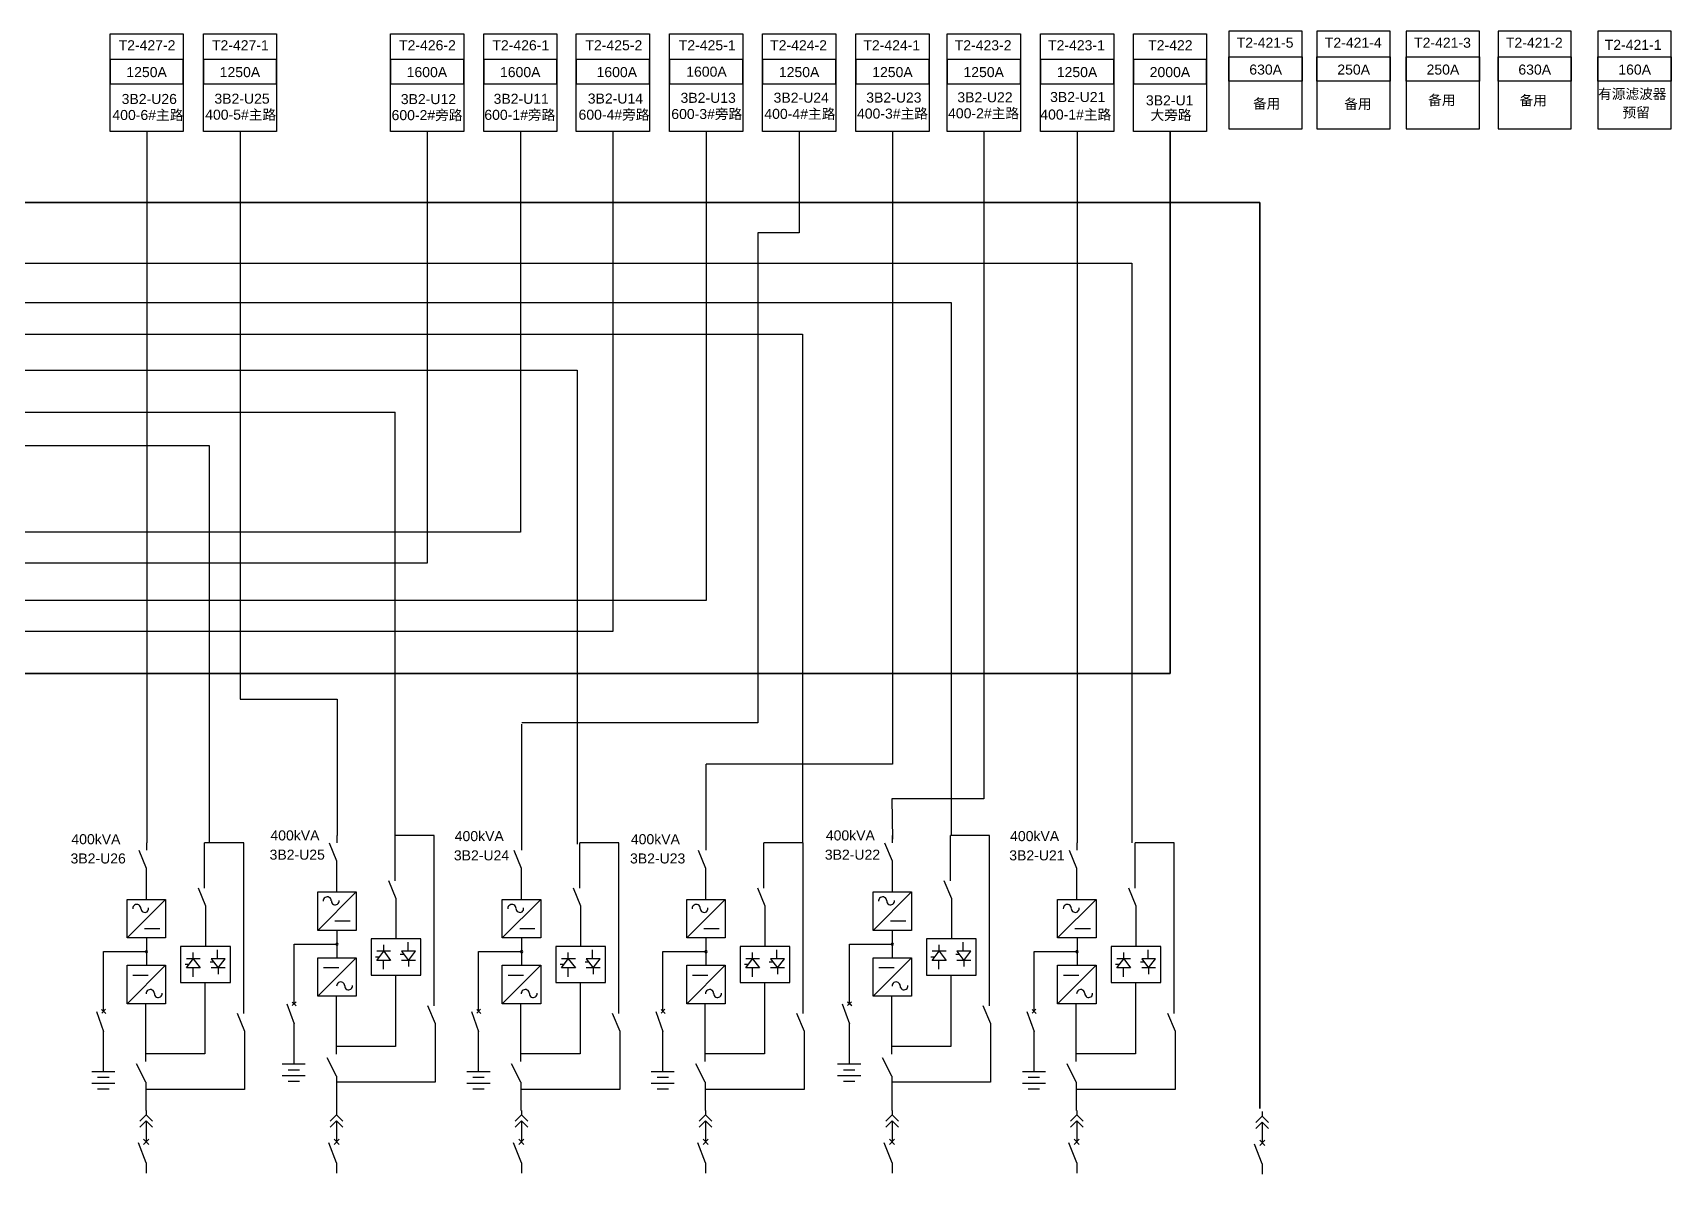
# Model space of a CAD drawing. Header units: millimetres. Extents: x -3460 to -460, y 6070 to 9130.
# Drawn here: x -1302.9 to -1186.3, y 7159.7 to 7240.8 of the extents above; entities that cross this region are included whole.
import ezdxf
from ezdxf.enums import TextEntityAlignment as Align

# ---------------------------------------------------------------- set-up
doc = ezdxf.new("R2010")
doc.units = ezdxf.units.MM
doc.header["$LTSCALE"] = 1000
doc.header["$MEASUREMENT"] = 0
doc.styles.get("Standard").update_dxf_attribs({"font": 'arial.ttf'})

# ---------------------------------------------------------------- blocks, each defined once
blk = doc.blocks.new('DYDQAA03')
at = {"color": 0}
for points in [[(0, 0), (0, -1.5)], [(-2.12, -3.62), (0, -1.5)], [(-2.12, -5.62), (0, -3.5)], [(2.12, -3.62), (0, -1.5)], [(2.12, -5.62), (0, -3.5)], [(0, -3.5), (0, -7)]]:
    blk.add_lwpolyline(points, dxfattribs=at)
blk = doc.blocks.new('DYDQAA09')
at = {"color": 0}
blk.add_lwpolyline([(0, 0), (0, -3.5)], dxfattribs=at)
blk.add_lwpolyline([(0, 0), (0, -3.5)], dxfattribs=at)
blk.add_lwpolyline([(0, 0), (0, -3.5)], dxfattribs=at)
blk.add_lwpolyline([(0, 0), (0, -3.5)], dxfattribs=at)
blk.add_lwpolyline([(0, 0), (0, -3.5)], dxfattribs=at)
blk.add_lwpolyline([(0, 0), (0, -3.5)], dxfattribs=at)
blk.add_lwpolyline([(0, 0), (0, -3.5)], dxfattribs=at)
blk.add_lwpolyline([(0, 0), (0, -3.5)], dxfattribs=at)
blk.add_lwpolyline([(0, 0), (0, -3.5)], dxfattribs=at)
blk = doc.blocks.new('DYDQ0201')
at = {"color": 0}
for points in [[(0.86, -0.86), (-0.86, 0.86)], [(-0.86, -0.86), (0.86, 0.86)], [(0, -7), (-2.61, -0.37)]]:
    blk.add_lwpolyline(points, dxfattribs=at)

msp = doc.modelspace()

# ---------------------------------------------------------------- linework, layer by layer
at = {"color": 4, "lineweight": 25}
for p, q in [((-1274.86, 7233.78, 19951.09), (-1274.86, 7203.08, 19951.09)), ((-1268.22, 7233.78, 19951.09), (-1268.22, 7205.29, 19951.09)), ((-1261.65, 7233.78, 19951.09), (-1261.65, 7198.21, 19951.09)), ((-1255.01, 7233.78, 19951.09), (-1255.01, 7200.42, 19951.09)), ((-1268.22, 7205.29, 19951.09), (-1374.24, 7205.29, 19951.09)), ((-1274.86, 7203.08, 19951.09), (-1360.87, 7203.08, 19951.09)), ((-1255.01, 7200.42, 19951.09), (-1347.73, 7200.42, 19951.09)), ((-1261.65, 7198.21, 19951.09), (-1334.5, 7198.21, 19951.09))]:
    msp.add_line(p, q, dxfattribs=at)
at = {"color": 6, "lineweight": 25}
for p, q in [((-1248.38, 7233.78, 19951.09), (-1248.38, 7226.57, 21632.67)), ((-1241.75, 7233.78, 19951.09), (-1241.75, 7188.79, 31722.82)), ((-1235.25, 7233.78, 19951.09), (-1235.25, 7186.33, 19951.09)), ((-1248.38, 7226.57, 21632.67), (-1251.33, 7226.57, 21632.67)), ((-1251.33, 7226.57, 21632.67), (-1251.33, 7191.73, 21632.67)), ((-1251.33, 7191.73, 21632.67), (-1268.12, 7191.73, 21632.67)), ((-1268.12, 7183.19, 29417.21), (-1268.12, 7191.62, 29417.21)), ((-1241.75, 7188.79, 31722.82), (-1255.01, 7188.79, 31722.82)), ((-1255.01, 7183.19, 29417.21), (-1255.01, 7188.79, 31722.82)), ((-1235.25, 7186.33, 19951.09), (-1241.79, 7186.33, 19951.09))]:
    msp.add_line(p, q, dxfattribs=at)
at = {"color": 6}
msp.add_line((-1228.61, 7233.78, 19951.09), (-1228.61, 7183.19, 22159.17), dxfattribs=at)
at = {"color": 5, "lineweight": 35}
for p, q in [((-1384.98, 7228.74, 19951.09), (-1215.62, 7228.74, 19951.09)), ((-1215.62, 7228.74, 19951.09), (-1215.62, 7164.29, 19951.09))]:
    msp.add_line(p, q, dxfattribs=at)
at = {"color": 3, "lineweight": 25}
for p, q in [((-1338.27, 7224.41, 19951.09), (-1224.73, 7224.41, 19951.09)), ((-1224.73, 7224.41, 19951.09), (-1224.73, 7183.19, 29417.21)), ((-1331.63, 7221.61, 19951.09), (-1237.58, 7221.61, 19951.09)), ((-1237.58, 7221.61, 19951.09), (-1237.58, 7183.72, 29417.21)), ((-1351.41, 7219.36, 19951.09), (-1248.16, 7219.36, 19951.09)), ((-1248.16, 7219.37, 19951.09), (-1248.16, 7183.2, 29417.21)), ((-1344.77, 7216.8, 19951.09), (-1264.17, 7216.8, 19951.09)), ((-1264.17, 7216.8, 19951.09), (-1264.17, 7183.1, 19951.09)), ((-1313.05, 7213.82, 19951.09), (-1277.13, 7213.82, 19951.09)), ((-1277.13, 7183.72, 29417.21), (-1277.13, 7213.82, 19951.09)), ((-1306.42, 7211.46, 19951.09), (-1290.35, 7211.46, 19951.09)), ((-1290.35, 7211.46, 19951.09), (-1290.35, 7183.19, 29413.2)), ((-1241.79, 7186.33, 19951.09), (-1241.75, 7183.46, 29417.21))]:
    msp.add_line(p, q, dxfattribs=at)
at = {"color": 3, "lineweight": -2}
for p, q in [((-1281.25, 7183.2, 29417.21), (-1281.25, 7183.72, 29417.21)), ((-1274.35, 7183.72, 29417.21), (-1277.13, 7183.72, 29417.21)), ((-1277.13, 7180.5, 29417.21), (-1277.13, 7183.72, 29417.21)), ((-1274.35, 7183.72, 29417.21), (-1277.13, 7183.72, 29417.21)), ((-1241.75, 7183.2, 29417.21), (-1241.75, 7183.72, 29417.21)), ((-1234.84, 7183.72, 29417.21), (-1237.63, 7183.72, 29417.21)), ((-1237.63, 7180.5, 29417.21), (-1237.63, 7183.72, 29417.21)), ((-1234.84, 7183.72, 29417.21), (-1237.63, 7183.72, 29417.21)), ((-1295.37, 7182.66, 29413.2), (-1294.84, 7181.38, 29413.2)), ((-1294.8, 7182.66, 29413.2), (-1294.8, 7183.19, 29413.2)), ((-1287.9, 7183.19, 29413.2), (-1290.68, 7183.19, 29413.2)), ((-1290.68, 7179.96, 29413.2), (-1290.68, 7183.19, 29413.2)), ((-1287.9, 7183.19, 29413.2), (-1290.68, 7183.19, 29413.2)), ((-1281.82, 7183.2, 29417.21), (-1281.29, 7181.92, 29417.21)), ((-1268.69, 7182.66, 29417.21), (-1268.16, 7181.38, 29417.21)), ((-1268.12, 7182.66, 29417.21), (-1268.12, 7183.19, 29417.21)), ((-1261.22, 7183.19, 29417.21), (-1264, 7183.19, 29417.21)), ((-1264, 7179.96, 29417.21), (-1264, 7183.19, 29417.21)), ((-1261.22, 7183.19, 29417.21), (-1264, 7183.19, 29417.21)), ((-1255.58, 7182.66, 29417.21), (-1255.04, 7181.38, 29417.21)), ((-1255.01, 7182.66, 29417.21), (-1255.01, 7183.19, 29417.21)), ((-1248.11, 7183.19, 29417.21), (-1250.89, 7183.19, 29417.21)), ((-1250.89, 7179.96, 29417.21), (-1250.89, 7183.19, 29417.21)), ((-1248.11, 7183.19, 29417.21), (-1250.89, 7183.19, 29417.21)), ((-1242.31, 7183.2, 29417.21), (-1241.78, 7181.92, 29417.21)), ((-1229.18, 7182.66, 29417.21), (-1228.65, 7181.38, 29417.21)), ((-1228.61, 7182.66, 29417.21), (-1228.61, 7183.19, 29417.21)), ((-1221.71, 7183.19, 29417.21), (-1224.49, 7183.19, 29417.21)), ((-1224.49, 7179.96, 29417.21), (-1224.49, 7183.19, 29417.21)), ((-1221.71, 7183.19, 29417.21), (-1224.49, 7183.19, 29417.21)), ((-1294.84, 7181.38, 29413.2), (-1294.84, 7179.2, 29413.2)), ((-1281.29, 7181.92, 29417.21), (-1281.29, 7179.74, 29417.21)), ((-1268.16, 7181.38, 29417.21), (-1268.16, 7179.2, 29417.21)), ((-1255.04, 7181.38, 29417.21), (-1255.04, 7179.2, 29417.21)), ((-1241.78, 7181.92, 29417.21), (-1241.78, 7179.74, 29417.21)), ((-1228.65, 7181.38, 29417.21), (-1228.65, 7179.2, 29417.21)), ((-1277.6, 7180.52, 29417.21), (-1277.07, 7179.24, 29417.21)), ((-1238.1, 7180.52, 29417.21), (-1237.56, 7179.24, 29417.21)), ((-1293.46, 7179.16, 29413.2), (-1296.19, 7176.43, 29413.2)), ((-1296.19, 7179.16, 29413.2), (-1293.46, 7179.16, 29413.2)), ((-1296.19, 7176.43, 29413.2), (-1296.19, 7179.16, 29413.2)), ((-1293.46, 7179.16, 29413.2), (-1293.46, 7176.43, 29413.2)), ((-1291.15, 7179.98, 29413.2), (-1290.62, 7178.7, 29413.2)), ((-1279.91, 7179.7, 29417.21), (-1282.64, 7176.96, 29417.21)), ((-1282.64, 7179.7, 29417.21), (-1279.91, 7179.7, 29417.21)), ((-1282.64, 7176.96, 29417.21), (-1282.64, 7179.7, 29417.21)), ((-1279.91, 7179.7, 29417.21), (-1279.91, 7176.96, 29417.21)), ((-1277.07, 7179.24, 29417.21), (-1277.07, 7176.36, 29417.21)), ((-1266.77, 7179.16, 29417.21), (-1269.51, 7176.43, 29417.21)), ((-1269.51, 7179.16, 29417.21), (-1266.77, 7179.16, 29417.21)), ((-1269.51, 7176.43, 29417.21), (-1269.51, 7179.16, 29417.21)), ((-1266.77, 7179.16, 29417.21), (-1266.77, 7176.43, 29417.21)), ((-1264.47, 7179.98, 29417.21), (-1263.94, 7178.7, 29417.21)), ((-1253.66, 7179.16, 29417.21), (-1256.39, 7176.43, 29417.21)), ((-1256.39, 7179.16, 29417.21), (-1253.66, 7179.16, 29417.21)), ((-1256.39, 7176.43, 29417.21), (-1256.39, 7179.16, 29417.21)), ((-1253.66, 7179.16, 29417.21), (-1253.66, 7176.43, 29417.21)), ((-1251.36, 7179.98, 29417.21), (-1250.83, 7178.7, 29417.21)), ((-1240.4, 7179.7, 29417.21), (-1243.13, 7176.96, 29417.21)), ((-1243.13, 7179.7, 29417.21), (-1240.4, 7179.7, 29417.21)), ((-1243.13, 7176.96, 29417.21), (-1243.13, 7179.7, 29417.21)), ((-1240.4, 7179.7, 29417.21), (-1240.4, 7176.96, 29417.21)), ((-1237.56, 7179.24, 29417.21), (-1237.56, 7176.36, 29417.21)), ((-1227.26, 7179.16, 29417.21), (-1230, 7176.43, 29417.21)), ((-1230, 7179.16, 29417.21), (-1227.26, 7179.16, 29417.21)), ((-1230, 7176.43, 29417.21), (-1230, 7179.16, 29417.21)), ((-1227.26, 7179.16, 29417.21), (-1227.26, 7176.43, 29417.21)), ((-1224.96, 7179.98, 29417.21), (-1224.43, 7178.7, 29417.21)), ((-1290.62, 7178.7, 29413.2), (-1290.62, 7175.82, 29413.2)), ((-1263.94, 7178.7, 29417.21), (-1263.94, 7175.82, 29417.21)), ((-1250.83, 7178.7, 29417.21), (-1250.83, 7175.82, 29417.21)), ((-1224.43, 7178.7, 29417.21), (-1224.43, 7175.82, 29417.21)), ((-1294.96, 7177.11, 29413.2), (-1293.87, 7177.11, 29413.2)), ((-1279.91, 7176.96, 29417.21), (-1282.64, 7176.96, 29417.21)), ((-1281.41, 7177.65, 29417.21), (-1280.32, 7177.65, 29417.21)), ((-1281.27, 7176.98, 29417.21), (-1281.27, 7175.05, 29417.21)), ((-1268.27, 7177.11, 29417.21), (-1267.18, 7177.11, 29417.21)), ((-1255.16, 7177.11, 29417.21), (-1254.07, 7177.11, 29417.21)), ((-1240.4, 7176.96, 29417.21), (-1243.13, 7176.96, 29417.21)), ((-1241.9, 7177.65, 29417.21), (-1240.81, 7177.65, 29417.21)), ((-1241.76, 7176.98, 29417.21), (-1241.76, 7175.05, 29417.21)), ((-1228.77, 7177.11, 29417.21), (-1227.67, 7177.11, 29417.21)), ((-1297.87, 7175.46, 29413.2), (-1294.81, 7175.46, 29413.2)), ((-1297.87, 7172.66, 29413.2), (-1297.87, 7175.46, 29413.2)), ((-1297.87, 7172.66, 29413.2), (-1297.87, 7175.43, 29413.2)), ((-1293.46, 7176.43, 29413.2), (-1296.19, 7176.43, 29413.2)), ((-1294.81, 7176.44, 29413.2), (-1294.81, 7174.52, 29413.2)), ((-1290.62, 7175.82, 29413.2), (-1292.39, 7175.82, 29413.2)), ((-1292.39, 7175.82, 29413.2), (-1292.39, 7173.25, 29413.2)), ((-1291.49, 7174.95, 29413.2), (-1291.49, 7175.39, 29413.2)), ((-1288.85, 7175.82, 29413.2), (-1290.62, 7175.82, 29413.2)), ((-1289.76, 7174.96, 29413.2), (-1289.76, 7175.58, 29413.2)), ((-1288.85, 7173.25, 29413.2), (-1288.85, 7175.82, 29413.2)), ((-1284.32, 7175.99, 29417.21), (-1281.27, 7175.99, 29417.21)), ((-1284.32, 7173.2, 29417.21), (-1284.32, 7175.99, 29417.21)), ((-1284.32, 7173.2, 29417.21), (-1284.32, 7175.96, 29417.21)), ((-1277.07, 7176.36, 29417.21), (-1278.84, 7176.36, 29417.21)), ((-1278.84, 7176.36, 29417.21), (-1278.84, 7173.79, 29417.21)), ((-1277.45, 7175.49, 29417.21), (-1278.44, 7175.49, 29417.21)), ((-1278.44, 7174.83, 29417.21), (-1277.94, 7175.49, 29417.21)), ((-1277.94, 7175.49, 29417.21), (-1277.94, 7175.93, 29417.21)), ((-1277.94, 7175.49, 29417.21), (-1277.45, 7174.83, 29417.21)), ((-1275.31, 7176.36, 29417.21), (-1277.07, 7176.36, 29417.21)), ((-1275.68, 7175.49, 29417.21), (-1276.67, 7175.49, 29417.21)), ((-1276.67, 7175.49, 29417.21), (-1276.18, 7174.83, 29417.21)), ((-1276.21, 7175.5, 29417.21), (-1276.21, 7176.12, 29417.21)), ((-1276.18, 7174.83, 29417.21), (-1275.68, 7175.49, 29417.21)), ((-1275.31, 7173.79, 29417.21), (-1275.31, 7176.36, 29417.21)), ((-1271.19, 7175.46, 29417.21), (-1268.13, 7175.46, 29417.21)), ((-1271.19, 7172.66, 29417.21), (-1271.19, 7175.46, 29417.21)), ((-1271.19, 7172.66, 29417.21), (-1271.19, 7175.43, 29417.21)), ((-1266.77, 7176.43, 29417.21), (-1269.51, 7176.43, 29417.21)), ((-1268.13, 7176.44, 29417.21), (-1268.13, 7174.52, 29417.21)), ((-1263.94, 7175.82, 29417.21), (-1265.7, 7175.82, 29417.21)), ((-1265.7, 7175.82, 29417.21), (-1265.7, 7173.25, 29417.21)), ((-1264.81, 7174.95, 29417.21), (-1264.81, 7175.39, 29417.21)), ((-1262.17, 7175.82, 29417.21), (-1263.94, 7175.82, 29417.21)), ((-1263.08, 7174.96, 29417.21), (-1263.08, 7175.58, 29417.21)), ((-1262.17, 7173.25, 29417.21), (-1262.17, 7175.82, 29417.21)), ((-1258.08, 7175.46, 29417.21), (-1255.02, 7175.46, 29417.21)), ((-1258.08, 7172.66, 29417.21), (-1258.08, 7175.46, 29417.21)), ((-1258.08, 7172.66, 29417.21), (-1258.08, 7175.43, 29417.21)), ((-1253.66, 7176.43, 29417.21), (-1256.39, 7176.43, 29417.21)), ((-1255.02, 7176.44, 29417.21), (-1255.02, 7174.52, 29417.21)), ((-1250.83, 7175.82, 29417.21), (-1252.59, 7175.82, 29417.21)), ((-1252.59, 7175.82, 29417.21), (-1252.59, 7173.25, 29417.21)), ((-1251.7, 7174.95, 29417.21), (-1251.7, 7175.39, 29417.21)), ((-1249.06, 7175.82, 29417.21), (-1250.83, 7175.82, 29417.21)), ((-1249.97, 7174.96, 29417.21), (-1249.97, 7175.58, 29417.21)), ((-1249.06, 7173.25, 29417.21), (-1249.06, 7175.82, 29417.21)), ((-1244.81, 7175.99, 29417.21), (-1241.76, 7175.99, 29417.21)), ((-1244.81, 7173.2, 29417.21), (-1244.81, 7175.99, 29417.21)), ((-1244.81, 7173.2, 29417.21), (-1244.81, 7175.96, 29417.21)), ((-1237.56, 7176.36, 29417.21), (-1239.33, 7176.36, 29417.21)), ((-1239.33, 7176.36, 29417.21), (-1239.33, 7173.79, 29417.21)), ((-1237.94, 7175.49, 29417.21), (-1238.93, 7175.49, 29417.21)), ((-1238.93, 7174.83, 29417.21), (-1238.43, 7175.49, 29417.21)), ((-1238.43, 7175.49, 29417.21), (-1238.43, 7175.93, 29417.21)), ((-1238.43, 7175.49, 29417.21), (-1237.94, 7174.83, 29417.21)), ((-1235.8, 7176.36, 29417.21), (-1237.56, 7176.36, 29417.21)), ((-1236.18, 7175.49, 29417.21), (-1237.16, 7175.49, 29417.21)), ((-1237.16, 7175.49, 29417.21), (-1236.67, 7174.83, 29417.21)), ((-1236.71, 7175.5, 29417.21), (-1236.71, 7176.12, 29417.21)), ((-1236.67, 7174.83, 29417.21), (-1236.18, 7175.49, 29417.21)), ((-1235.8, 7173.79, 29417.21), (-1235.8, 7176.36, 29417.21)), ((-1231.68, 7175.46, 29417.21), (-1228.62, 7175.46, 29417.21)), ((-1231.68, 7172.66, 29417.21), (-1231.68, 7175.46, 29417.21)), ((-1231.68, 7172.66, 29417.21), (-1231.68, 7175.43, 29417.21)), ((-1227.26, 7176.43, 29417.21), (-1230, 7176.43, 29417.21)), ((-1228.62, 7176.44, 29417.21), (-1228.62, 7174.52, 29417.21)), ((-1224.43, 7175.82, 29417.21), (-1226.19, 7175.82, 29417.21)), ((-1226.19, 7175.82, 29417.21), (-1226.19, 7173.25, 29417.21)), ((-1225.3, 7174.95, 29417.21), (-1225.3, 7175.39, 29417.21)), ((-1222.66, 7175.82, 29417.21), (-1224.43, 7175.82, 29417.21)), ((-1223.57, 7174.96, 29417.21), (-1223.57, 7175.58, 29417.21)), ((-1222.66, 7173.25, 29417.21), (-1222.66, 7175.82, 29417.21)), ((-1296.19, 7174.48, 29413.2), (-1293.46, 7174.48, 29413.2)), ((-1293.46, 7174.48, 29413.2), (-1296.19, 7171.74, 29413.2)), ((-1296.19, 7171.74, 29413.2), (-1296.19, 7174.48, 29413.2)), ((-1293.46, 7174.48, 29413.2), (-1293.46, 7171.74, 29413.2)), ((-1291.81, 7174.53, 29413.2), (-1292.07, 7174.53, 29413.2)), ((-1291, 7174.95, 29413.2), (-1291.98, 7174.95, 29413.2)), ((-1291.98, 7174.29, 29413.2), (-1291.49, 7174.95, 29413.2)), ((-1291, 7174.29, 29413.2), (-1291.98, 7174.29, 29413.2)), ((-1291.53, 7174.28, 29413.2), (-1291.53, 7173.66, 29413.2)), ((-1291.49, 7174.95, 29413.2), (-1291, 7174.29, 29413.2)), ((-1290.04, 7174.71, 29413.2), (-1290.3, 7174.71, 29413.2)), ((-1289.23, 7174.95, 29413.2), (-1290.22, 7174.95, 29413.2)), ((-1290.22, 7174.95, 29413.2), (-1289.73, 7174.29, 29413.2)), ((-1289.23, 7174.29, 29413.2), (-1290.22, 7174.29, 29413.2)), ((-1289.73, 7174.29, 29413.2), (-1289.23, 7174.95, 29413.2)), ((-1289.73, 7174.29, 29413.2), (-1289.73, 7173.85, 29413.2)), ((-1282.64, 7175.02, 29417.21), (-1279.91, 7175.02, 29417.21)), ((-1279.91, 7175.02, 29417.21), (-1282.64, 7172.28, 29417.21)), ((-1282.64, 7172.28, 29417.21), (-1282.64, 7175.02, 29417.21)), ((-1282.23, 7174.33, 29417.21), (-1281.14, 7174.33, 29417.21)), ((-1279.91, 7175.02, 29417.21), (-1279.91, 7172.28, 29417.21)), ((-1278.26, 7175.07, 29417.21), (-1278.52, 7175.07, 29417.21)), ((-1277.45, 7174.83, 29417.21), (-1278.44, 7174.83, 29417.21)), ((-1277.98, 7174.81, 29417.21), (-1277.98, 7174.2, 29417.21)), ((-1276.5, 7175.24, 29417.21), (-1276.76, 7175.24, 29417.21)), ((-1275.68, 7174.83, 29417.21), (-1276.67, 7174.83, 29417.21)), ((-1276.18, 7174.83, 29417.21), (-1276.18, 7174.39, 29417.21)), ((-1269.51, 7174.48, 29417.21), (-1266.77, 7174.48, 29417.21)), ((-1266.77, 7174.48, 29417.21), (-1269.51, 7171.74, 29417.21)), ((-1269.51, 7171.74, 29417.21), (-1269.51, 7174.48, 29417.21)), ((-1266.77, 7174.48, 29417.21), (-1266.77, 7171.74, 29417.21)), ((-1265.13, 7174.53, 29417.21), (-1265.39, 7174.53, 29417.21)), ((-1264.31, 7174.95, 29417.21), (-1265.3, 7174.95, 29417.21)), ((-1265.3, 7174.29, 29417.21), (-1264.81, 7174.95, 29417.21)), ((-1264.31, 7174.29, 29417.21), (-1265.3, 7174.29, 29417.21)), ((-1264.85, 7174.28, 29417.21), (-1264.85, 7173.66, 29417.21)), ((-1264.81, 7174.95, 29417.21), (-1264.31, 7174.29, 29417.21)), ((-1263.36, 7174.71, 29417.21), (-1263.62, 7174.71, 29417.21)), ((-1262.55, 7174.95, 29417.21), (-1263.53, 7174.95, 29417.21)), ((-1263.53, 7174.95, 29417.21), (-1263.04, 7174.29, 29417.21)), ((-1262.55, 7174.29, 29417.21), (-1263.53, 7174.29, 29417.21)), ((-1263.04, 7174.29, 29417.21), (-1262.55, 7174.95, 29417.21)), ((-1263.04, 7174.29, 29417.21), (-1263.04, 7173.85, 29417.21)), ((-1256.39, 7174.48, 29417.21), (-1253.66, 7174.48, 29417.21)), ((-1253.66, 7174.48, 29417.21), (-1256.39, 7171.74, 29417.21)), ((-1256.39, 7171.74, 29417.21), (-1256.39, 7174.48, 29417.21)), ((-1253.66, 7174.48, 29417.21), (-1253.66, 7171.74, 29417.21)), ((-1252.01, 7174.53, 29417.21), (-1252.28, 7174.53, 29417.21)), ((-1251.2, 7174.95, 29417.21), (-1252.19, 7174.95, 29417.21)), ((-1252.19, 7174.29, 29417.21), (-1251.7, 7174.95, 29417.21)), ((-1251.2, 7174.29, 29417.21), (-1252.19, 7174.29, 29417.21)), ((-1251.73, 7174.28, 29417.21), (-1251.73, 7173.66, 29417.21)), ((-1251.7, 7174.95, 29417.21), (-1251.2, 7174.29, 29417.21)), ((-1250.25, 7174.71, 29417.21), (-1250.51, 7174.71, 29417.21)), ((-1249.44, 7174.95, 29417.21), (-1250.42, 7174.95, 29417.21)), ((-1250.42, 7174.95, 29417.21), (-1249.93, 7174.29, 29417.21)), ((-1249.44, 7174.29, 29417.21), (-1250.42, 7174.29, 29417.21)), ((-1249.93, 7174.29, 29417.21), (-1249.44, 7174.95, 29417.21)), ((-1249.93, 7174.29, 29417.21), (-1249.93, 7173.85, 29417.21)), ((-1243.13, 7175.02, 29417.21), (-1240.4, 7175.02, 29417.21)), ((-1240.4, 7175.02, 29417.21), (-1243.13, 7172.28, 29417.21)), ((-1243.13, 7172.28, 29417.21), (-1243.13, 7175.02, 29417.21)), ((-1242.72, 7174.33, 29417.21), (-1241.63, 7174.33, 29417.21)), ((-1240.4, 7175.02, 29417.21), (-1240.4, 7172.28, 29417.21)), ((-1238.75, 7175.07, 29417.21), (-1239.01, 7175.07, 29417.21)), ((-1237.94, 7174.83, 29417.21), (-1238.93, 7174.83, 29417.21)), ((-1238.47, 7174.81, 29417.21), (-1238.47, 7174.2, 29417.21)), ((-1236.99, 7175.24, 29417.21), (-1237.25, 7175.24, 29417.21)), ((-1236.18, 7174.83, 29417.21), (-1237.16, 7174.83, 29417.21)), ((-1236.67, 7174.83, 29417.21), (-1236.67, 7174.39, 29417.21)), ((-1230, 7174.48, 29417.21), (-1227.26, 7174.48, 29417.21)), ((-1227.26, 7174.48, 29417.21), (-1230, 7171.74, 29417.21)), ((-1230, 7171.74, 29417.21), (-1230, 7174.48, 29417.21)), ((-1227.26, 7174.48, 29417.21), (-1227.26, 7171.74, 29417.21)), ((-1225.62, 7174.53, 29417.21), (-1225.88, 7174.53, 29417.21)), ((-1224.81, 7174.95, 29417.21), (-1225.79, 7174.95, 29417.21)), ((-1225.79, 7174.29, 29417.21), (-1225.3, 7174.95, 29417.21)), ((-1224.81, 7174.29, 29417.21), (-1225.79, 7174.29, 29417.21)), ((-1225.34, 7174.28, 29417.21), (-1225.34, 7173.66, 29417.21)), ((-1225.3, 7174.95, 29417.21), (-1224.81, 7174.29, 29417.21)), ((-1223.85, 7174.71, 29417.21), (-1224.11, 7174.71, 29417.21)), ((-1223.04, 7174.95, 29417.21), (-1224.02, 7174.95, 29417.21)), ((-1224.02, 7174.95, 29417.21), (-1223.53, 7174.29, 29417.21)), ((-1223.04, 7174.29, 29417.21), (-1224.02, 7174.29, 29417.21)), ((-1223.53, 7174.29, 29417.21), (-1223.04, 7174.95, 29417.21)), ((-1223.53, 7174.29, 29417.21), (-1223.53, 7173.85, 29417.21)), ((-1295.78, 7173.79, 29413.2), (-1294.69, 7173.79, 29413.2)), ((-1292.39, 7173.25, 29413.2), (-1290.62, 7173.25, 29413.2)), ((-1290.62, 7173.25, 29413.2), (-1288.85, 7173.25, 29413.2)), ((-1278.84, 7173.79, 29417.21), (-1277.07, 7173.79, 29417.21)), ((-1277.07, 7173.79, 29417.21), (-1275.31, 7173.79, 29417.21)), ((-1269.1, 7173.79, 29417.21), (-1268, 7173.79, 29417.21)), ((-1265.7, 7173.25, 29417.21), (-1263.94, 7173.25, 29417.21)), ((-1263.94, 7173.25, 29417.21), (-1262.17, 7173.25, 29417.21)), ((-1255.98, 7173.79, 29417.21), (-1254.89, 7173.79, 29417.21)), ((-1252.59, 7173.25, 29417.21), (-1250.83, 7173.25, 29417.21)), ((-1250.83, 7173.25, 29417.21), (-1249.06, 7173.25, 29417.21)), ((-1239.33, 7173.79, 29417.21), (-1237.56, 7173.79, 29417.21)), ((-1237.56, 7173.79, 29417.21), (-1235.8, 7173.79, 29417.21)), ((-1229.59, 7173.79, 29417.21), (-1228.49, 7173.79, 29417.21)), ((-1226.19, 7173.25, 29417.21), (-1224.43, 7173.25, 29417.21)), ((-1224.43, 7173.25, 29417.21), (-1222.66, 7173.25, 29417.21)), ((-1279.91, 7172.28, 29417.21), (-1282.64, 7172.28, 29417.21)), ((-1240.4, 7172.28, 29417.21), (-1243.13, 7172.28, 29417.21)), ((-1293.46, 7171.74, 29413.2), (-1296.19, 7171.74, 29413.2)), ((-1266.77, 7171.74, 29417.21), (-1269.51, 7171.74, 29417.21)), ((-1253.66, 7171.74, 29417.21), (-1256.39, 7171.74, 29417.21)), ((-1227.26, 7171.74, 29417.21), (-1230, 7171.74, 29417.21))]:
    msp.add_line(p, q, dxfattribs=at)
at = {"color": 3}
for p, q in [((-1274.35, 7171.59, 29417.21), (-1274.35, 7183.72, 29417.21)), ((-1234.84, 7171.59, 29417.21), (-1234.84, 7183.72, 29417.21)), ((-1287.9, 7171.06, 29413.2), (-1287.9, 7183.19, 29413.2)), ((-1261.22, 7171.06, 29417.21), (-1261.22, 7183.19, 29417.21)), ((-1248.11, 7171.06, 29417.21), (-1248.11, 7183.19, 29417.21)), ((-1221.71, 7171.06, 29417.21), (-1221.71, 7183.19, 29417.21)), ((-1290.66, 7173.25, 29413.2), (-1290.66, 7169.79, 29413.2)), ((-1284.32, 7171.74, 29417.21), (-1284.32, 7173.2, 29417.21)), ((-1277.11, 7173.79, 29417.21), (-1277.11, 7170.33, 29417.21)), ((-1263.97, 7173.25, 29417.21), (-1263.97, 7169.79, 29417.21)), ((-1250.86, 7173.25, 29417.21), (-1250.86, 7169.79, 29417.21)), ((-1244.81, 7171.74, 29417.21), (-1244.81, 7173.2, 29417.21)), ((-1237.6, 7173.79, 29417.21), (-1237.6, 7170.33, 29417.21)), ((-1224.46, 7173.25, 29417.21), (-1224.46, 7169.79, 29417.21)), ((-1297.87, 7171.2, 29413.2), (-1297.87, 7172.66, 29413.2)), ((-1284.16, 7171.59, 29417.21), (-1284.46, 7171.87, 29417.21)), ((-1284.18, 7171.89, 29417.21), (-1284.45, 7171.61, 29417.21)), ((-1281.31, 7168.17, 29417.21), (-1281.31, 7172.28, 29417.21)), ((-1271.19, 7171.2, 29417.21), (-1271.19, 7172.66, 29417.21)), ((-1258.08, 7171.2, 29417.21), (-1258.08, 7172.66, 29417.21)), ((-1244.65, 7171.59, 29417.21), (-1244.95, 7171.87, 29417.21)), ((-1244.67, 7171.89, 29417.21), (-1244.94, 7171.61, 29417.21)), ((-1241.8, 7168.17, 29417.21), (-1241.8, 7172.28, 29417.21)), ((-1231.68, 7171.2, 29417.21), (-1231.68, 7172.66, 29417.21)), ((-1298.38, 7171.2, 29413.2), (-1297.87, 7169.77, 29413.2)), ((-1297.71, 7171.05, 29413.2), (-1298.01, 7171.33, 29413.2)), ((-1297.73, 7171.35, 29413.2), (-1298, 7171.07, 29413.2)), ((-1294.86, 7167.63, 29413.2), (-1294.86, 7171.74, 29413.2)), ((-1288.37, 7171.07, 29413.2), (-1287.84, 7169.79, 29413.2)), ((-1284.83, 7171.74, 29417.21), (-1284.32, 7170.31, 29417.21)), ((-1274.82, 7171.61, 29417.21), (-1274.29, 7170.33, 29417.21)), ((-1271.69, 7171.2, 29417.21), (-1271.19, 7169.77, 29417.21)), ((-1271.03, 7171.05, 29417.21), (-1271.32, 7171.33, 29417.21)), ((-1271.05, 7171.35, 29417.21), (-1271.31, 7171.07, 29417.21)), ((-1268.18, 7167.63, 29417.21), (-1268.18, 7171.74, 29417.21)), ((-1261.69, 7171.07, 29417.21), (-1261.15, 7169.79, 29417.21)), ((-1258.58, 7171.2, 29417.21), (-1258.08, 7169.77, 29417.21)), ((-1257.92, 7171.05, 29417.21), (-1258.21, 7171.33, 29417.21)), ((-1257.94, 7171.35, 29417.21), (-1258.2, 7171.07, 29417.21)), ((-1255.07, 7167.63, 29417.21), (-1255.07, 7171.74, 29417.21)), ((-1248.58, 7171.07, 29417.21), (-1248.04, 7169.79, 29417.21)), ((-1245.32, 7171.74, 29417.21), (-1244.81, 7170.31, 29417.21)), ((-1235.31, 7171.61, 29417.21), (-1234.78, 7170.33, 29417.21)), ((-1232.18, 7171.2, 29417.21), (-1231.68, 7169.77, 29417.21)), ((-1231.54, 7171.35, 29417.21), (-1231.81, 7171.07, 29417.21)), ((-1231.52, 7171.05, 29417.21), (-1231.81, 7171.33, 29417.21)), ((-1228.67, 7167.63, 29417.21), (-1228.67, 7171.74, 29417.21)), ((-1222.18, 7171.07, 29417.21), (-1221.64, 7169.79, 29417.21)), ((-1297.87, 7166.9, 29413.2), (-1297.87, 7169.77, 29413.2)), ((-1287.84, 7169.79, 29413.2), (-1287.84, 7165.64, 29413.2)), ((-1284.32, 7167.44, 29417.21), (-1284.32, 7170.31, 29417.21)), ((-1274.29, 7170.33, 29417.21), (-1274.29, 7166.17, 29417.21)), ((-1271.19, 7166.9, 29417.21), (-1271.19, 7169.77, 29417.21)), ((-1261.15, 7169.79, 29417.21), (-1261.15, 7165.64, 29417.21)), ((-1258.08, 7166.9, 29417.21), (-1258.08, 7169.77, 29417.21)), ((-1248.04, 7169.79, 29417.21), (-1248.04, 7165.64, 29417.21)), ((-1244.81, 7167.44, 29417.21), (-1244.81, 7170.31, 29417.21)), ((-1234.78, 7170.33, 29417.21), (-1234.78, 7166.17, 29417.21)), ((-1231.68, 7166.9, 29417.21), (-1231.68, 7169.77, 29417.21)), ((-1221.64, 7169.79, 29417.21), (-1221.64, 7165.64, 29417.21)), ((-1294.86, 7166.17, 29413.2), (-1295.52, 7167.48, 29413.2)), ((-1281.31, 7166.6, 29417.21), (-1281.97, 7167.91, 29417.21)), ((-1268.18, 7166.17, 29417.21), (-1268.84, 7167.48, 29417.21)), ((-1255.07, 7166.17, 29417.21), (-1255.73, 7167.48, 29417.21)), ((-1241.8, 7166.6, 29417.21), (-1242.47, 7167.91, 29417.21)), ((-1228.67, 7166.17, 29417.21), (-1229.33, 7167.48, 29417.21)), ((-1294.86, 7166.17, 29413.2), (-1294.86, 7164.16, 29413.2)), ((-1281.31, 7166.6, 29417.21), (-1281.31, 7164.16, 29417.21)), ((-1274.29, 7166.17, 29417.21), (-1281.31, 7166.17, 29417.21)), ((-1268.18, 7166.17, 29417.21), (-1268.18, 7164.16, 29417.21)), ((-1255.07, 7166.17, 29417.21), (-1255.07, 7164.16, 29417.21)), ((-1241.8, 7166.6, 29417.21), (-1241.8, 7164.16, 29417.21)), ((-1234.78, 7166.17, 29417.21), (-1241.8, 7166.17, 29417.21)), ((-1228.67, 7166.17, 29417.21), (-1228.67, 7164.16, 29417.21)), ((-1287.84, 7165.64, 29413.2), (-1294.86, 7165.64, 29413.2)), ((-1261.15, 7165.64, 29417.21), (-1268.18, 7165.64, 29417.21)), ((-1248.04, 7165.64, 29417.21), (-1255.07, 7165.64, 29417.21)), ((-1221.64, 7165.64, 29417.21), (-1228.67, 7165.64, 29417.21))]:
    msp.add_line(p, q, dxfattribs=at)
for points, elevation in [([(-1297.41, 7240.73), (-1292.2, 7240.73), (-1292.2, 7233.78), (-1297.41, 7233.78)], 19951.09), ([(-1290.77, 7240.73), (-1285.56, 7240.73), (-1285.56, 7233.78), (-1290.77, 7233.78)], 19951.09), ([(-1277.46, 7240.73), (-1272.25, 7240.73), (-1272.25, 7233.78), (-1277.46, 7233.78)], 19951.09), ([(-1270.82, 7240.73), (-1265.62, 7240.73), (-1265.62, 7233.78), (-1270.82, 7233.78)], 19951.09), ([(-1264.25, 7240.73), (-1259.04, 7240.73), (-1259.04, 7233.78), (-1264.25, 7233.78)], 19951.09), ([(-1257.61, 7240.73), (-1252.4, 7240.73), (-1252.4, 7233.78), (-1257.61, 7233.78)], 19951.09), ([(-1250.99, 7240.73), (-1245.78, 7240.73), (-1245.78, 7233.78), (-1250.99, 7233.78)], 19951.09), ([(-1244.35, 7240.73), (-1239.14, 7240.73), (-1239.14, 7233.78), (-1244.35, 7233.78)], 19951.09), ([(-1237.85, 7240.73), (-1232.64, 7240.73), (-1232.64, 7233.78), (-1237.85, 7233.78)], 19951.09), ([(-1231.21, 7240.73), (-1226, 7240.73), (-1226, 7233.78), (-1231.21, 7233.78)], 19951.09), ([(-1224.61, 7240.73), (-1219.4, 7240.73), (-1219.4, 7233.78), (-1224.61, 7233.78)], 19951.09), ([(-1212.61, 7240.91), (-1217.82, 7240.91), (-1217.82, 7233.96), (-1212.61, 7233.96)], 21899.71), ([(-1206.34, 7240.91), (-1211.55, 7240.91), (-1211.55, 7233.96), (-1206.34, 7233.96)], 21899.71), ([(-1199.99, 7240.91), (-1205.2, 7240.91), (-1205.2, 7233.96), (-1199.99, 7233.96)], 21899.71), ([(-1193.46, 7240.91), (-1198.67, 7240.91), (-1198.67, 7233.96), (-1193.46, 7233.96)], 21899.71), ([(-1186.35, 7240.91), (-1191.56, 7240.91), (-1191.56, 7233.96), (-1186.35, 7233.96)], 21899.71), ([(-1297.41, 7237.18), (-1292.2, 7237.18), (-1292.2, 7238.91), (-1297.41, 7238.91)], 19951.09), ([(-1290.77, 7237.18), (-1285.56, 7237.18), (-1285.56, 7238.91), (-1290.77, 7238.91)], 19951.09), ([(-1277.46, 7237.18), (-1272.25, 7237.18), (-1272.25, 7238.91), (-1277.46, 7238.91)], 19951.09), ([(-1270.82, 7237.18), (-1265.62, 7237.18), (-1265.62, 7238.91), (-1270.82, 7238.91)], 19951.09), ([(-1264.25, 7237.18), (-1259.04, 7237.18), (-1259.04, 7238.91), (-1264.25, 7238.91)], 19951.09), ([(-1257.61, 7237.18), (-1252.4, 7237.18), (-1252.4, 7238.91), (-1257.61, 7238.91)], 19951.09), ([(-1250.99, 7237.18), (-1245.78, 7237.18), (-1245.78, 7238.91), (-1250.99, 7238.91)], 19951.09), ([(-1244.35, 7237.18), (-1239.14, 7237.18), (-1239.14, 7238.91), (-1244.35, 7238.91)], 19951.09), ([(-1237.85, 7237.18), (-1232.64, 7237.18), (-1232.64, 7238.91), (-1237.85, 7238.91)], 19951.09), ([(-1231.21, 7237.18), (-1226, 7237.18), (-1226, 7238.91), (-1231.21, 7238.91)], 19951.09), ([(-1224.61, 7237.18), (-1219.4, 7237.18), (-1219.4, 7238.91), (-1224.61, 7238.91)], 19951.09), ([(-1212.61, 7237.36), (-1217.82, 7237.36), (-1217.82, 7239.09), (-1212.61, 7239.09)], 21899.71), ([(-1206.34, 7237.36), (-1211.55, 7237.36), (-1211.55, 7239.09), (-1206.34, 7239.09)], 21899.71), ([(-1199.99, 7237.36), (-1205.2, 7237.36), (-1205.2, 7239.09), (-1199.99, 7239.09)], 21899.71), ([(-1193.46, 7237.36), (-1198.67, 7237.36), (-1198.67, 7239.09), (-1193.46, 7239.09)], 21899.71), ([(-1186.35, 7237.36), (-1191.56, 7237.36), (-1191.56, 7239.09), (-1186.35, 7239.09)], 21899.71)]:
    msp.add_lwpolyline(points, close=True, dxfattribs=dict(elevation=elevation))
at = {"color": 5, "lineweight": 35, "elevation": 19951.09}
msp.add_lwpolyline([(-1222, 7233.78), (-1222, 7195.24), (-1392.61, 7195.24), (-1392.61, 7164.16)], dxfattribs=at)
at = {"color": 6, "elevation": 19951.09}
for points in [[(-1294.8, 7233.78), (-1294.8, 7183.19), (-1294.8, 7183.19)], [(-1288.16, 7233.78), (-1288.16, 7193.42), (-1281.25, 7193.42), (-1281.25, 7183.72)]]:
    msp.add_lwpolyline(points, dxfattribs=at)
at = {"color": 3}
for points, elevation in [([(-1290.66, 7169.79), (-1290.66, 7168.18), (-1294.86, 7168.18)], 30387.51), ([(-1277.11, 7170.33), (-1277.11, 7168.71), (-1281.31, 7168.71)], 30391.52), ([(-1263.97, 7169.79), (-1263.97, 7168.18), (-1268.18, 7168.18)], 30391.52), ([(-1250.86, 7169.79), (-1250.86, 7168.18), (-1255.07, 7168.18)], 30391.52), ([(-1237.6, 7170.33), (-1237.6, 7168.71), (-1241.8, 7168.71)], 30391.52), ([(-1224.46, 7169.79), (-1224.46, 7168.18), (-1228.67, 7168.18)], 30391.52), ([(-1283.52, 7167.44), (-1285.16, 7167.44)], 30391.52), ([(-1244.01, 7167.44), (-1245.65, 7167.44)], 30391.52), ([(-1297.07, 7166.9), (-1298.71, 7166.9)], 30387.51), ([(-1297.07, 7166.08), (-1298.71, 7166.08)], 30387.51), ([(-1297.48, 7166.49), (-1298.3, 7166.49)], 30387.51), ([(-1283.52, 7166.62), (-1285.16, 7166.62)], 30391.52), ([(-1283.93, 7167.03), (-1284.75, 7167.03)], 30391.52), ([(-1283.93, 7166.21), (-1284.75, 7166.21)], 30391.52), ([(-1270.38, 7166.9), (-1272.02, 7166.9)], 30391.52), ([(-1270.38, 7166.08), (-1272.02, 7166.08)], 30391.52), ([(-1270.79, 7166.49), (-1271.61, 7166.49)], 30391.52), ([(-1257.27, 7166.9), (-1258.91, 7166.9)], 30391.52), ([(-1257.27, 7166.08), (-1258.91, 7166.08)], 30391.52), ([(-1257.68, 7166.49), (-1258.5, 7166.49)], 30391.52), ([(-1244.01, 7166.62), (-1245.65, 7166.62)], 30391.52), ([(-1244.42, 7167.03), (-1245.24, 7167.03)], 30391.52), ([(-1244.42, 7166.21), (-1245.24, 7166.21)], 30391.52), ([(-1230.87, 7166.9), (-1232.51, 7166.9)], 30391.52), ([(-1230.87, 7166.08), (-1232.51, 7166.08)], 30391.52), ([(-1231.28, 7166.49), (-1232.1, 7166.49)], 30391.52), ([(-1297.48, 7165.67), (-1298.3, 7165.67)], 30387.51), ([(-1270.79, 7165.67), (-1271.61, 7165.67)], 30391.52), ([(-1257.68, 7165.67), (-1258.5, 7165.67)], 30391.52), ([(-1231.28, 7165.67), (-1232.1, 7165.67)], 30391.52)]:
    msp.add_lwpolyline(points, dxfattribs=dict(at, elevation=elevation))
at = {"color": 3, "lineweight": -2}
for centre, radius, start, end in [((-1281.96, 7179.06, 29417.21), 0.29, 0, 183.1262), ((-1281.39, 7179.06, 29417.21), 0.276, 180, 7.6852), ((-1242.45, 7179.06, 29417.21), 0.29, 0, 183.1262), ((-1241.88, 7179.06, 29417.21), 0.276, 180, 7.6852), ((-1295.51, 7178.52, 29413.2), 0.29, 0, 183.1262), ((-1294.94, 7178.52, 29413.2), 0.276, 180, 7.6852), ((-1268.82, 7178.52, 29417.21), 0.29, 0, 183.1262), ((-1268.26, 7178.52, 29417.21), 0.276, 180, 7.6852), ((-1255.71, 7178.52, 29417.21), 0.29, 0, 183.1262), ((-1255.15, 7178.52, 29417.21), 0.276, 180, 7.6852), ((-1229.31, 7178.52, 29417.21), 0.29, 0, 183.1262), ((-1228.75, 7178.52, 29417.21), 0.276, 180, 7.6852), ((-1294.82, 7175.45, 29413.2), 0.0769, 0, 180), ((-1294.82, 7175.45, 29413.2), 0.0769, 180, 0), ((-1281.27, 7175.98, 29417.21), 0.0769, 0, 180), ((-1281.27, 7175.98, 29417.21), 0.0769, 180, 0), ((-1268.13, 7175.45, 29417.21), 0.0769, 0, 180), ((-1268.13, 7175.45, 29417.21), 0.0769, 180, 0), ((-1255.02, 7175.45, 29417.21), 0.0769, 0, 180), ((-1255.02, 7175.45, 29417.21), 0.0769, 180, 0), ((-1241.76, 7175.98, 29417.21), 0.0769, 0, 180), ((-1241.76, 7175.98, 29417.21), 0.0769, 180, 0), ((-1228.62, 7175.45, 29417.21), 0.0769, 0, 180), ((-1228.62, 7175.45, 29417.21), 0.0769, 180, 0), ((-1281, 7173.01, 29417.21), 0.29, 0, 183.1262), ((-1280.44, 7173.01, 29417.21), 0.276, 180, 7.6852), ((-1241.49, 7173.01, 29417.21), 0.29, 0, 183.1262), ((-1240.93, 7173.01, 29417.21), 0.276, 180, 7.6852), ((-1294.55, 7172.47, 29413.2), 0.29, 0, 183.1262), ((-1293.98, 7172.47, 29413.2), 0.276, 180, 7.6852), ((-1267.87, 7172.47, 29417.21), 0.29, 0, 183.1262), ((-1267.3, 7172.47, 29417.21), 0.276, 180, 7.6852), ((-1254.76, 7172.47, 29417.21), 0.29, 0, 183.1262), ((-1254.19, 7172.47, 29417.21), 0.276, 180, 7.6852), ((-1228.36, 7172.47, 29417.21), 0.29, 0, 183.1262), ((-1227.79, 7172.47, 29417.21), 0.276, 180, 7.6852)]:
    msp.add_arc(centre, radius, start, end, dxfattribs=at)

# ---------------------------------------------------------------- block references
at = {"xscale": 0.2128954749704126, "yscale": 0.2128954749704126, "zscale": 0.2128954749704126}
for name, p in [('DYDQAA03', (-1294.84, 7164.16, 28126.31)), ('DYDQAA03', (-1281.29, 7164.16, 28130.33)), ('DYDQAA03', (-1268.15, 7164.16, 28130.33)), ('DYDQAA03', (-1255.04, 7164.16, 28130.33)), ('DYDQAA03', (-1241.78, 7164.16, 28130.33)), ('DYDQAA03', (-1228.64, 7164.16, 28130.33)), ('DYDQAA03', (-1215.44, 7164.08, 29417.21)), ('DYDQAA09', (-1294.84, 7162.67, 28126.31)), ('DYDQAA09', (-1281.29, 7162.67, 28130.33)), ('DYDQAA09', (-1268.15, 7162.67, 28130.33)), ('DYDQAA09', (-1255.04, 7162.67, 28130.33)), ('DYDQAA09', (-1241.78, 7162.67, 28130.33)), ('DYDQAA09', (-1228.64, 7162.67, 28130.33)), ('DYDQAA09', (-1215.44, 7162.59, 29417.21)), ('DYDQ0201', (-1294.84, 7161.93, 28126.31)), ('DYDQ0201', (-1281.29, 7161.93, 28130.33)), ('DYDQ0201', (-1268.15, 7161.93, 28130.33)), ('DYDQ0201', (-1255.04, 7161.93, 28130.33)), ('DYDQ0201', (-1241.78, 7161.93, 28130.33)), ('DYDQ0201', (-1228.64, 7161.93, 28130.33)), ('DYDQ0201', (-1215.44, 7161.85, 29417.21)), ('DYDQAA09', (-1294.84, 7160.44, 28126.31)), ('DYDQAA09', (-1281.29, 7160.44, 28130.33)), ('DYDQAA09', (-1268.15, 7160.44, 28130.33)), ('DYDQAA09', (-1255.04, 7160.44, 28130.33)), ('DYDQAA09', (-1241.78, 7160.44, 28130.33)), ('DYDQAA09', (-1228.64, 7160.44, 28130.33)), ('DYDQAA09', (-1215.44, 7160.36, 29417.21))]:
    msp.add_blockref(name, p, dxfattribs=at)

# ---------------------------------------------------------------- texts
at = {"lineweight": 0}
for s, p in [('T2-427-2', (-1294.78, 7239.56, 17593.51)), ('T2-427-1', (-1288.14, 7239.56, 17593.51)), ('T2-426-2', (-1274.83, 7239.56, 17593.51)), ('T2-426-1', (-1268.19, 7239.56, 17593.51)), ('T2-425-2', (-1261.57, 7239.56, 17593.51)), ('T2-425-1', (-1254.93, 7239.56, 17593.51)), ('T2-424-2', (-1248.43, 7239.56, 17593.51)), ('T2-424-1', (-1241.8, 7239.56, 17593.51)), ('T2-423-2', (-1235.3, 7239.56, 17593.51)), ('T2-423-1', (-1228.66, 7239.56, 17593.51)), ('T2-422', (-1221.98, 7239.56, 17593.51)), ('T2-421-5', (-1215.24, 7239.74, 19542.12)), ('T2-421-4', (-1208.97, 7239.74, 19542.12)), ('T2-421-3', (-1202.62, 7239.74, 19542.12)), ('T2-421-2', (-1196.09, 7239.74, 19542.12)), ('T2-421-1', (-1189.06, 7239.59, 19542.12)), ('1250A', (-1294.81, 7237.65, 17593.51)), ('1250A', (-1288.17, 7237.65, 17593.51)), ('1600A', (-1274.87, 7237.65, 17593.51)), ('1600A', (-1268.23, 7237.65, 17593.51)), ('1600A', (-1261.36, 7237.65, 17593.51)), ('1600A', (-1254.98, 7237.68, 17593.51)), ('1250A', (-1248.39, 7237.65, 17593.51)), ('1250A', (-1241.75, 7237.65, 17593.51)), ('1250A', (-1235.26, 7237.65, 17593.51)), ('1250A', (-1228.62, 7237.65, 17593.51)), ('2000A', (-1222.01, 7237.65, 17593.51)), ('630A', (-1215.2, 7237.83, 19542.12)), ('250A', (-1208.94, 7237.83, 19542.12)), ('250A', (-1202.59, 7237.83, 19542.12)), ('630A', (-1196.06, 7237.83, 19542.12)), ('160A', (-1188.95, 7237.83, 19542.12)), ('3B2-U26', (-1294.62, 7235.74, 11621.31)), ('3B2-U25', (-1288.02, 7235.76, 11621.31)), ('3B2-U12', (-1274.76, 7235.73, 11621.31)), ('3B2-U11', (-1268.16, 7235.75, 11621.31)), ('3B2-U14', (-1261.46, 7235.77, 11621.31)), ('3B2-U13', (-1254.86, 7235.82, 11621.31)), ('3B2-U24', (-1248.24, 7235.83, 11621.31)), ('3B2-U23', (-1241.65, 7235.84, 11621.31)), ('3B2-U22', (-1235.17, 7235.86, 11621.31)), ('3B2-U21', (-1228.57, 7235.88, 11621.31)), ('3B2-U1', (-1222.03, 7235.64, 19794.72)), ('备用', (-1215.13, 7235.41, 19542.12)), ('备用', (-1208.64, 7235.39, 19542.12)), ('备用', (-1202.67, 7235.66, 19542.12)), ('备用', (-1196.17, 7235.64, 19542.12)), ('有源滤波器', (-1189.12, 7236.1, 19920.92)), ('400-6#主路', (-1294.72, 7234.6, 10647)), ('400-5#主路', (-1288.12, 7234.62, 10647)), ('600-2#旁路', (-1274.86, 7234.59, 10647)), ('600-1#旁路', (-1268.26, 7234.61, 10647)), ('600-4#旁路', (-1261.56, 7234.62, 10647)), ('600-3#旁路', (-1254.96, 7234.67, 10647)), ('400-4#主路', (-1248.34, 7234.68, 10647)), ('400-3#主路', (-1241.75, 7234.7, 10647)), ('400-2#主路', (-1235.27, 7234.72, 10647)), ('400-1#主路', (-1228.71, 7234.63, 19951.09)), ('大旁路', (-1221.93, 7234.6, 17593.51)), ('预留', (-1188.85, 7234.78, 20047.22))]:
    msp.add_text(s, height=0.713, dxfattribs=at).set_placement(p, align=Align.CENTER)
at = {"lineweight": 0, "ltscale": 100}
for s, p in [('400kVA ', (-1300.16, 7183.45, 29413.2)), ('400kVA ', (-1286, 7183.72, 29417.21)), ('400kVA ', (-1272.89, 7183.67, 29417.21)), ('400kVA ', (-1260.36, 7183.45, 29417.21)), ('400kVA ', (-1246.49, 7183.72, 29417.21)), ('400kVA ', (-1233.38, 7183.67, 29417.21)), ('3B2-U26', (-1300.22, 7182.08, 29004.23)), ('3B2-U25', (-1286.06, 7182.35, 29008.25)), ('3B2-U24', (-1272.95, 7182.3, 29008.25)), ('3B2-U23', (-1260.42, 7182.08, 29008.25)), ('3B2-U22', (-1246.56, 7182.35, 29008.25)), ('3B2-U21', (-1233.44, 7182.3, 29008.25))]:
    msp.add_text(s, height=0.713, dxfattribs=at).set_placement(p, align=Align.MIDDLE_LEFT)

doc.saveas('drawing.dxf')
